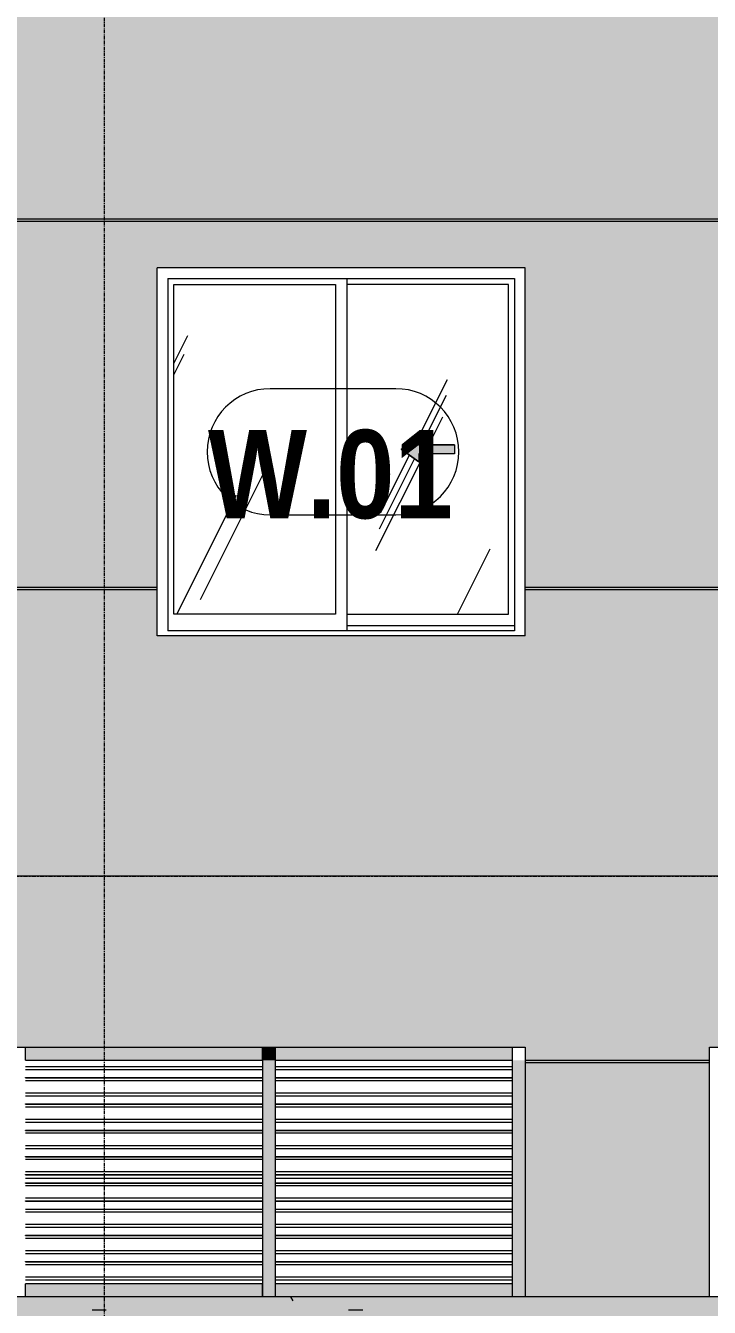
# Model space of a CAD drawing. Header units: millimetres. Extents: x -134153 to 99383, y -5233 to 35400.
# Drawn here: x -112353 to -109753, y 560 to 5435 of the extents above; entities that cross this region are included whole.
import ezdxf

# ---------------------------------------------------------------- set-up
doc = ezdxf.new("R2010")
doc.units = ezdxf.units.MM
for name, pattern in [('1 NÉT CALL OUT', [6, 3, -3]), ('Centre', [31.75, 6.35, -4.7625, 15.875, -4.7625]), ('Grid Line', [22.225, 12.7, -3.175, 3.175, -3.175])]:
    doc.linetypes.add(name, pattern=pattern)
for name, color, linetype, lineweight in [('A-DETL-GENF', 92, 'Continuous', 9), ('A-DETL-GENF-1', 92, '1 NÉT CALL OUT', 9), ('A-FLOR-LEVL-2', 51, 'Centre', 9), ('A-GLAZ', 151, 'Continuous', 9), ('A-GLAZ-3', 7, '1 NÉT CALL OUT', 9), ('A-GLAZ-CWMG', 51, 'Continuous', 9), ('A-GLAZ-IDEN', 152, 'Continuous', 9), ('A-WALL', 113, 'Continuous', 9), ('A-WALL-PATT', 111, 'Continuous', 9), ('A-WALL-PATT-2', 111, 'Continuous', 5), ('S-GRID-1', 1, 'Grid Line', 9)]:
    doc.layers.add(name, color=color, linetype=linetype, lineweight=lineweight)
doc.styles.add('Arial_B_1', font='arialbd_0.ttf', dxfattribs={"width": 0.85, "height": 336})
pattern_1 = [(63.435, (-79954.8, 1311.3), (-0.002, 1625.6), [567.96, -3066.99]), (63.435, (-81580.4, 1311.3), (-0.002, 1625.6), [567.96, -3066.99]), (63.435, (-79176.65, 1625.35), (-0.002, 1625.6), [567.96, -3066.99]), (63.435, (-80802.25, 1625.35), (-0.002, 1625.6), [567.96, -3066.99]), (63.435, (-79294.4, 1514.5), (-0.002, 1625.6), [567.96, -3066.99]), (63.435, (-80920, 1514.5), (-0.002, 1625.6), [567.96, -3066.99]), (63.435, (-79414.5, 2149.4), (-0.002, 1625.6), [276.055, -3358.896]), (63.435, (-81040.1, 2149.4), (-0.002, 1625.6), [276.055, -3358.896]), (63.435, (-79493, 2051.15), (-0.002, 1625.6), [567.96, -3066.99]), (63.435, (-81118.6, 2051.15), (-0.002, 1625.6), [567.96, -3066.99]), (63.435, (-79479.15, 2121.7), (-0.002, 1625.6), [567.96, -3066.99]), (63.435, (-81104.76, 2121.7), (-0.002, 1625.6), [567.96, -3066.99]), (63.435, (-80135, 1812.2), (-0.002, 1625.6), [567.96, -3066.99]), (63.435, (-81760.6, 1812.2), (-0.002, 1625.6), [567.96, -3066.99]), (63.435, (-80121.15, 1895.35), (-0.002, 1625.6), [567.96, -3066.99]), (63.435, (-81746.75, 1895.35), (-0.002, 1625.6), [567.96, -3066.99]), (63.435, (-80117.4, 1955.3), (-0.002, 1625.6), [567.96, -3066.99]), (63.435, (-81743, 1955.3), (-0.002, 1625.6), [567.96, -3066.99])]

# ---------------------------------------------------------------- blocks, each defined once
blk = doc.blocks.new('1_FAMILY RVT - W01-WxH 1400x1400xmm-V2-TKCS_MẶT ĐỨNG HƯỚNG BẮC')
at = {"layer": 'A-DETL-GENF-1'}
blk.add_hatch(color=256, dxfattribs=at).paths.add_polyline_path([(-110857, 3776.5), (-110857, 3807), (-110721.5, 3807), (-110721.5, 3840.9), (-110857, 3840.9), (-110857, 3871.4), (-110924.7, 3823.9)])
at = {"layer": 'A-GLAZ'}
h = blk.add_hatch(dxfattribs=at)
h.set_pattern_fill('FP_1', color=256, style=0, pattern_type=2)
h.set_pattern_definition(pattern_1)
h.paths.add_polyline_path([(-111174.7, 3197), (-111174.7, 4450.9), (-111789, 4450.9), (-111789, 3197)])
h = blk.add_hatch(dxfattribs=at)
h.set_pattern_fill('FP_1', color=256, style=0, pattern_type=2)
h.set_pattern_definition(pattern_1)
h.paths.add_polyline_path([(-110516, 3197), (-110516, 4450.9), (-111130.3, 4450.9), (-111130.3, 3197), (-110734.8, 3197)])
h.paths.add_polyline_path([(-110857, 3776.5), (-110924.7, 3823.9), (-110857, 3871.4), (-110857, 3840.9), (-110721.5, 3840.9), (-110721.5, 3807), (-110857, 3807)])
at = {"layer": 'A-DETL-GENF'}
for p, q in [((-110924.7, 3823.9), (-110857, 3871.4)), ((-110924.7, 3823.9), (-110857, 3871.4)), ((-110857, 3871.4), (-110857, 3840.9)), ((-110857, 3871.4), (-110857, 3840.9)), ((-110924.7, 3823.9), (-110857, 3776.5)), ((-110857, 3776.5), (-110924.7, 3823.9)), ((-110721.5, 3840.9), (-110857, 3840.9)), ((-110857, 3840.9), (-110721.5, 3840.9)), ((-110857, 3807), (-110857, 3776.5)), ((-110721.5, 3807), (-110857, 3807)), ((-110857, 3807), (-110857, 3776.5)), ((-110721.5, 3807), (-110857, 3807)), ((-110721.5, 3840.9), (-110721.5, 3807)), ((-110721.5, 3840.9), (-110721.5, 3807))]:
    blk.add_line(p, q, dxfattribs=at)
at = {"layer": 'A-GLAZ'}
for p, q in [((-110452.5, 4514.4), (-111852.5, 4514.4)), ((-111852.5, 3114.4), (-111852.5, 4514.4)), ((-110452.5, 3114.4), (-110452.5, 4514.4)), ((-111811.6, 4473.5), (-111811.6, 3133.5)), ((-111811.6, 4473.5), (-110493.4, 4473.5)), ((-111789, 4450.9), (-111174.7, 4450.9)), ((-111789, 3197), (-111789, 4450.9)), ((-111174.7, 4450.9), (-111174.7, 3197)), ((-111130.3, 3133.5), (-111130.3, 4473.5)), ((-110516, 4450.9), (-111130.3, 4450.9)), ((-110516, 3197), (-110516, 4450.9)), ((-110493.4, 4473.5), (-110493.4, 3133.5)), ((-111174.7, 3197), (-111789, 3197)), ((-111130.3, 3197), (-110516, 3197)), ((-110493.4, 3133.5), (-111811.6, 3133.5)), ((-110493.4, 3152.5), (-111130.3, 3152.5)), ((-110493.4, 3152.5), (-111130.3, 3152.5)), ((-110452.5, 3114.4), (-111852.5, 3114.4))]:
    blk.add_line(p, q, dxfattribs=at)
blk = doc.blocks.new('Rectangular Mullion - 50 x 100mm-3089682-TKCS_MẶT ĐỨNG HƯỚNG BẮC')
at = {"layer": 'A-GLAZ-CWMG'}
blk.add_hatch(color=256, dxfattribs=at).paths.add_polyline_path([(-113908, 1500), (-113602.6, 1500), (-113602.6, 1550), (-114502.6, 1549), (-114502.6, 1500), (-114304.7, 1500)])
for p, q in [((-114502.6, 1500), (-114502.6, 1550)), ((-113602.6, 1550), (-113602.6, 1500)), ((-114502.6, 1500), (-113602.6, 1500))]:
    blk.add_line(p, q, dxfattribs=at)
blk = doc.blocks.new('Rectangular Mullion - 50 x 100mm-3089684-TKCS_MẶT ĐỨNG HƯỚNG BẮC')
at = {"layer": 'A-GLAZ-CWMG'}
blk.add_hatch(color=256, dxfattribs=at).paths.add_polyline_path([(-114502.6, 600), (-113602.6, 600), (-113602.6, 650), (-114502.6, 650)])
for p, q in [((-114502.6, 600), (-114502.6, 650)), ((-113602.6, 650), (-114502.6, 650)), ((-113602.6, 650), (-113602.6, 600))]:
    blk.add_line(p, q, dxfattribs=at)
blk = doc.blocks.new('Rectangular Mullion - MULLION LA SACH-V133-TKCS_MẶT ĐỨNG HƯỚNG BẮC')
at = {"layer": 'A-GLAZ-CWMG'}
for p, q in [((-111402.5, 733.3), (-111402.5, 734.3)), ((-111402.5, 734.3), (-110502.5, 734.3)), ((-111402.5, 733.2), (-111402.5, 733.3)), ((-111402.5, 733.3), (-110502.5, 733.3)), ((-111402.5, 733.2), (-110502.5, 733.2)), ((-111402.5, 723.5), (-110502.5, 723.5)), ((-111402.5, 676.5), (-110502.5, 676.5)), ((-111402.5, 664.8), (-111402.5, 665)), ((-111402.5, 665), (-110502.5, 665)), ((-111402.5, 664.8), (-110502.5, 664.8))]:
    blk.add_line(p, q, dxfattribs=at)
blk = doc.blocks.new('Rectangular Mullion - MULLION LA SACH-V135-TKCS_MẶT ĐỨNG HƯỚNG BẮC')
at = {"layer": 'A-GLAZ-CWMG'}
for p, q in [((-111402.5, 1476.5), (-110502.5, 1476.5)), ((-111402.5, 1464.8), (-111402.5, 1465)), ((-111402.5, 1465), (-110502.5, 1465)), ((-111402.5, 1464.8), (-110502.5, 1464.8))]:
    blk.add_line(p, q, dxfattribs=at)
blk = doc.blocks.new('Rectangular Mullion - 50 x 100mm-3089657-TKCS_MẶT ĐỨNG HƯỚNG BẮC')
at = {"layer": 'A-GLAZ-CWMG'}
blk.add_hatch(color=256, dxfattribs=at).paths.add_polyline_path([(-121177.5, 600), (-121177.5, 700), (-121227.5, 700), (-121227.5, 600)])
for p, q in [((-121227.5, 700), (-121227.5, 600)), ((-121177.5, 600), (-121177.5, 700))]:
    blk.add_line(p, q, dxfattribs=at)
blk = doc.blocks.new('Rectangular Mullion - 50 x 100mm-3089658-TKCS_MẶT ĐỨNG HƯỚNG BẮC')
at = {"layer": 'A-GLAZ-CWMG'}
blk.add_hatch(color=256, dxfattribs=at).paths.add_polyline_path([(-121177.5, 700), (-121177.5, 800), (-121227.5, 800), (-121227.5, 700)])
for p, q in [((-121227.5, 800), (-121227.5, 700)), ((-121177.5, 700), (-121177.5, 800))]:
    blk.add_line(p, q, dxfattribs=at)
blk = doc.blocks.new('Rectangular Mullion - 50 x 100mm-3089659-TKCS_MẶT ĐỨNG HƯỚNG BẮC')
at = {"layer": 'A-GLAZ-CWMG'}
blk.add_hatch(color=256, dxfattribs=at).paths.add_polyline_path([(-113552.6, 1500), (-113552.6, 1550), (-113602.6, 1549), (-113602.6, 1500)])
for p, q in [((-113602.6, 1550), (-113602.6, 1500)), ((-113552.6, 1500), (-113552.6, 1550))]:
    blk.add_line(p, q, dxfattribs=at)
blk = doc.blocks.new('Rectangular Mullion - 50 x 100mm-3089665-TKCS_MẶT ĐỨNG HƯỚNG BẮC')
at = {"layer": 'A-GLAZ-CWMG'}
blk.add_hatch(color=256, dxfattribs=at).paths.add_polyline_path([(-120152.564287, 600), (-120152.564287, 700), (-120202.564287, 700), (-120202.564287, 600)])
blk.add_line((-120202.564287, 700), (-120202.564287, 600), dxfattribs=at)
blk = doc.blocks.new('Rectangular Mullion - 50 x 100mm-3089666-TKCS_MẶT ĐỨNG HƯỚNG BẮC')
at = {"layer": 'A-GLAZ-CWMG'}
blk.add_hatch(color=256, dxfattribs=at).paths.add_polyline_path([(-120152.564287, 700), (-120152.564287, 800), (-120202.564287, 800), (-120202.564287, 700)])
blk.add_line((-120202.564287, 800), (-120202.564287, 700), dxfattribs=at)
blk = doc.blocks.new('SSA-WINDOW TAG - 10-2062020-TKCS_MẶT ĐỨNG HƯỚNG BẮC')
at = {"layer": 'A-GLAZ-IDEN'}
for p, q in [((-121345.064287, 10854.4), (-121822.564287, 10854.4)), ((-121822.564287, 10374.4), (-121345.064287, 10374.4))]:
    blk.add_line(p, q, dxfattribs=at)
for centre, start, end in [((-121822.564287, 10614.4), 90, 270), ((-121345.064287, 10614.4), 270, 90)]:
    blk.add_arc(centre, 240, start, end, dxfattribs=at)

msp = doc.modelspace()

# ---------------------------------------------------------------- hatches: boundary and pattern name
at = {"layer": 'A-WALL-PATT'}
h = msp.add_hatch(dxfattribs=at)
h.set_pattern_fill('FP_12', color=256, style=0, pattern_type=2)
h.set_pattern_definition([(0, (-81864.44, 1200), (1300.48, 325.12), [53.645, -921.715, 53.645, -6123.635]), (0, (-81864.44, 1200), (1300.48, 325.12), [-1029.005, -921.715, 53.645, -1897.075, -3251.2]), (0, (-81864.44, 1200), (1300.48, 325.12), [-3901.44, 53.645, -921.715, 53.645, -2222.195]), (0, (-81864.44, 1200), (1300.48, 325.12), [-4930.445, -596.595, 53.645, -1571.955]), (120, (-81376.76, 1362.56), (-931.8022, 963.6887), [53.645, -921.715, -6177.28]), (120, (-81376.76, 1362.56), (-931.8022, 963.6887), [-975.36, 53.645, -921.715, -5201.92]), (120, (-81376.76, 1362.56), (-931.8022, 963.6887), [-1950.72, 53.645, -1897.075, -3251.2]), (120, (-81376.76, 1362.56), (-931.8022, 963.6887), [-3901.44, 53.645, -921.715, -2275.84]), (120, (-81376.76, 1362.56), (-931.8022, 963.6887), [-4876.8, 53.645, -596.595, -1625.6]), (120, (-81376.76, 1362.56), (-931.8022, 963.6887), [-5527.04, 53.645, -1571.955]), (240, (-81214.2, 2012.8), (-368.6778, -1288.8087), [53.645, -921.715, -6177.28]), (240, (-81214.2, 2012.8), (-368.6778, -1288.8087), [-975.36, 53.645, -921.715, -5201.92]), (240, (-81214.2, 2012.8), (-368.6778, -1288.8087), [-1950.72, 53.645, -1897.075, -3251.2]), (240, (-81214.2, 2012.8), (-368.6778, -1288.8087), [-3901.44, 53.645, -921.715, -2275.84]), (240, (-81214.2, 2012.8), (-368.6778, -1288.8087), [-4876.8, 53.645, -596.595, -1625.6]), (240, (-81214.2, 2012.8), (-368.6778, -1288.8087), [-5527.04, 53.645, -1571.955])])
h.paths.add_polyline_path([(-100422, 500), (-100352.6, 500), (-100352.6, 600), (-114962.6, 600), (-114962.6, 500), (-101215.3, 500)])
h = msp.add_hatch(dxfattribs=at)
h.set_pattern_fill('FP_21', color=256, style=0, pattern_type=2)
h.set_pattern_definition([(349.695, (-100163.59, 869.39), (3657.59817, -609.61005), [68.155, -6747.38]), (0, (-100096.53, 857.2), (609.6, 609.6), [67.056, -542.544]), (18.435, (-100029.48, 857.2), (1219.1992, 609.6016), [57.832, -1869.893]), (172.875, (-99974.61, 875.49), (4267.1994, -609.5991), [49.148, -4865.604]), (174.806, (-100023.38, 881.584), (6096.00395, -609.55472), [67.333, -6665.92]), (194.036, (-100090.44, 887.68), (-1828.8022, -609.5924), [75.403, -2438.042]), (9.462, (-100114.82, 869.39), (3048.00504, 609.5835), [37.08, -3670.97]), (353.66, (-100078.244, 875.49), (-4876.8008, 609.58348), [55.202, -5464.96]), (185.711, (-100023.38, 869.39), (-5486.39511, -609.63944), [61.264, -6065.139]), (168.69, (-100084.34, 863.3), (2438.4, -609.6026), [31.084, -3077.28]), (354.806, (-100218.45, 863.296), (-6096.00395, 609.55472), [67.333, -6665.92]), (348.69, (-100151.4, 857.2), (-2438.4, 609.6026), [62.167, -3046.194]), (0, (-100090.44, 845), (609.6, 609.6), [73.152, -536.448]), (20.556, (-100017.284, 845.01), (3048.0001, 1219.19697), [52.084, -5156.34]), (3.814, (-99968.516, 863.296), (8534.40115, 609.58889), [91.643, -9072.654]), (354.806, (-99877.076, 869.39), (-6096.00395, 609.55472), [67.333, -6665.92]), (0, (-99810, 863.3), (609.6, 609.6), [67.056, -542.544]), (5.194, (-100352.564, 863.296), (6096.00395, 609.55472), [67.333, -6665.92]), (354.806, (-100285.51, 869.39), (-6096.00395, 609.55472), [67.333, -6665.92]), (0, (-100352.56, 875.5), (609.6, 609.6), [36.576, -573.024]), (5.194, (-100315.99, 875.49), (6096.00395, 609.55472), [67.333, -6665.92]), (0, (-100248.93, 881.6), (609.6, 609.6), [60.96, -548.64]), (10.305, (-100187.97, 881.584), (-3657.59817, -609.61005), [68.155, -6747.38]), (5.194, (-100120.916, 893.776), (6096.00395, 609.55472), [67.333, -6665.92]), (354.806, (-100053.86, 899.87), (-6096.00395, 609.55472), [67.333, -6665.92]), (354.806, (-99986.804, 893.776), (-6096.00395, 609.55472), [67.333, -6665.92]), (351.87, (-99919.75, 887.68), (-3657.60043, 609.5929), [86.21, -4224.312]), (0, (-99834.4, 875.5), (609.6, 609.6), [91.44, -518.16]), (347.471, (-99858.79, 509.73), (3047.99888, -609.61085), [56.202, -5564.033]), (354.289, (-99803.924, 497.536), (-5486.39511, 609.63944), [61.264, -6065.139]), (8.13, (-99858.79, 509.73), (3657.60043, 609.5929), [43.105, -4267.418]), (9.462, (-99816.12, 515.82), (3048.00504, 609.5835), [74.161, -3633.892]), (0, (-100352.56, 528), (609.6, 609.6), [73.152, -536.448]), (350.538, (-100279.41, 528.02), (-3048.00504, 609.5835), [37.08, -3670.97]), (201.801, (-100242.84, 521.92), (1828.8045, 609.5868), [32.828, -3249.968]), (192.995, (-100273.316, 509.73), (5486.39314, 1219.23746), [81.331, -8051.747]), (352.875, (-99791.73, 509.73), (-4267.1994, 609.5991), [49.148, -4865.604]), (7.125, (-99791.73, 509.73), (4267.1994, 609.5991), [49.148, -4865.604]), (0, (-100352.56, 515.8), (609.6, 609.6), [48.768, -560.832]), (194.036, (-100303.8, 515.82), (-1828.8022, -609.5924), [50.27, -2463.177]), (356.633, (-100218.452, 534.112), (-9753.59439, 609.691875), [103.811, -10277.302]), (357.709, (-100114.82, 528.016), (-14630.39665, 609.69909), [152.522, -15099.665]), (3.18, (-99962.42, 521.92), (10363.19831, 609.63121), [109.897, -10879.823]), (9.462, (-99852.69, 528.02), (3048.00504, 609.5835), [111.242, -3596.81]), (10.305, (-100352.564, 473.15), (-3657.59817, -609.61005), [68.155, -6747.38]), (15.945, (-100285.51, 485.34), (-2438.4042, -609.58315), [88.759, -4349.196]), (0, (-100200.16, 509.7), (609.6, 609.6), [79.248, -530.352]), (351.87, (-100120.92, 509.73), (-3657.60043, 609.5929), [86.21, -4224.312]), (3.576, (-100035.572, 497.536), (9144.00297, 609.5468), [97.726, -9674.906]), (351.254, (-99938.036, 503.63), (4267.20096, -609.58783), [80.18, -7937.856]), (345.964, (-99858.79, 491.44), (-1828.8022, 609.5924), [75.403, -2438.042]), (0, (-99785.64, 473.15), (609.6, 609.6), [42.672, -566.928]), (174.806, (-100218.45, 534.11), (6096.00395, -609.55472), [134.665, -6598.587]), (355.236, (-100352.564, 570.69), (-6705.59647, 609.64143), [146.811, -7193.745]), (0, (-100206.26, 558.5), (609.6, 609.6), [140.208, -469.392]), (4.086, (-100066.05, 558.496), (7924.79503, 609.65274), [171.123, -8385.02]), (0, (-99895.36, 570.7), (609.6, 609.6), [152.4, -457.2]), (7.125, (-100352.564, 442.67), (4267.1994, 609.5991), [147.443, -4767.311]), (6.34, (-100206.26, 460.96), (4876.8008, 609.58348), [110.403, -5409.758]), (357.51, (-100096.532, 473.152), (-13411.196973, 609.70439), [140.34, -13893.706]), (353.48, (-99956.324, 467.056), (-15849.59217, 1828.855172), [214.749, -21260.135]), (3.013, (-100352.564, 838.912), (10972.79715, 609.6408), [115.984, -11482.446]), (351.87, (-100236.74, 845.01), (-3657.60043, 609.5929), [129.316, -4181.208]), (357.614, (-100108.724, 826.72), (-14020.799432, 609.613717), [146.431, -14496.664]), (10.62, (-99962.42, 820.624), (-6705.59246, -1219.23973), [99.236, -9824.334]), (0, (-99864.9, 838.9), (609.6, 609.6), [121.92, -487.68]), (356.82, (-100352.564, 912.064), (-10363.19831, 609.63121), [109.897, -10879.823]), (6.009, (-100242.836, 905.968), (-6095.99899, -609.599175), [116.464, -11529.929]), (6.71, (-100127.012, 918.16), (-5486.397345, -609.61573), [104.346, -10330.325]), (354.289, (-100023.38, 930.35), (-5486.39511, 609.63944), [122.528, -6003.877]), (347.905, (-99901.46, 918.16), (-5486.39487, 1219.22295), [87.281, -8640.862]), (9.462, (-99816.12, 899.87), (3048.00504, 609.5835), [74.161, -3633.892]), (3.814, (-100352.564, 796.24), (8534.40115, 609.58889), [91.643, -9072.654]), (347.196, (-100261.124, 802.336), (-7924.80896, 1828.76326), [137.532, -13615.67]), (0, (-100127, 771.86), (609.6, 609.6), [152.4, -457.2]), (5.44, (-99974.612, 771.856), (-6705.60249, -609.56085), [128.595, -12730.932]), (6.71, (-99846.596, 784.048), (-5486.397345, -609.61573), [104.346, -10330.325]), (0, (-100352.56, 954.74), (609.6, 609.6), [103.632, -505.968]), (8.13, (-100248.93, 954.74), (3657.60043, 609.5929), [172.421, -4138.102]), (357.614, (-100078.244, 979.12), (-14020.799432, 609.613717), [146.431, -14496.664]), (354.472, (-99931.94, 973.024), (12801.591011, -1219.302898), [189.859, -18796.025]), (6.843, (-100352.564, 400), (-10363.195037, -1219.241277), [153.494, -15195.842]), (0, (-100200.16, 418.3), (609.6, 609.6), [170.688, -438.912]), (356.348, (-100029.476, 418.288), (-18897.604963, 1219.126665), [287.095, -28422.422]), (0, (-100352.56, 613.36), (609.6, 609.6), [146.304, -463.296]), (4.764, (-100206.26, 613.36), (6705.59647, 609.64143), [146.811, -7193.745]), (358.152, (-100059.956, 625.552), (-18287.996238, 609.724117), [189.074, -18718.355]), (357.274, (-99870.98, 619.456), (-12192.004244, 609.534153), [128.161, -12687.945]), (354.806, (-100352.564, 710.896), (-6096.00395, 609.55472), [134.665, -6598.587]), (0, (-100218.45, 698.7), (609.6, 609.6), [195.072, -414.528]), (1.909, (-100023.38, 698.704), (17678.40105, 609.553228), [182.982, -18115.176]), (3.576, (-99840.5, 704.8), (9144.00297, 609.5468), [97.726, -9674.906])])
h.paths.add_polyline_path([(-100422, 500), (-100352.6, 500), (-100352.6, 600), (-114962.6, 600), (-114962.6, 500), (-101215.3, 500)])
at = {"layer": 'A-WALL-PATT-2'}
h = msp.add_hatch(color=256, dxfattribs=at)
h.paths.add_polyline_path([(-114542.6, 2200), (-105942.6, 2200), (-105942.6, 3290), (-110452.5, 3290), (-110452.5, 3114.4), (-111852.5, 3114.4), (-111852.5, 3290), (-114542.6, 3290), (-114542.6, 3204.9)])
h.paths.add_polyline_path([(-111852.5, 3300), (-111852.5, 4514.4), (-110452.5, 4514.4), (-110452.5, 3300), (-105942.6, 3300), (-105942.6, 4690), (-114542.6, 4690), (-114542.6, 3300), (-112321.4, 3300)])
h.paths.add_polyline_path([(-105975.1, 4700), (-105942.6, 4700), (-105942.6, 5550), (-105952.6, 5550), (-105952.6, 5600), (-114542.6, 5600), (-114542.6, 4700), (-109148.3, 4700)])
for points in [[(-110734.8, 4690), (-105946.6, 4690), (-105946.6, 4700), (-114546.6, 4700), (-114546.6, 4690), (-111852.5, 4690)], [(-112321.4, 3290), (-111852.5, 3290), (-111852.5, 3300), (-114546.6, 3298.2), (-114546.6, 3290), (-114542.6, 3290)], [(-110452.5, 3290), (-105946.6, 3290), (-105946.6, 3300), (-110452.5, 3300)], [(-110452.5, 1490), (-109752.6, 1490), (-109752.6, 1500), (-110452.5, 1500)]]:
    msp.add_hatch(color=256, dxfattribs=at).paths.add_polyline_path(points)
h = msp.add_hatch(color=256, dxfattribs=at)
h.paths.add_polyline_path([(-112602.6, 600), (-112402.6, 600), (-112402.6, 1490), (-112602.6, 1490), (-112602.6, 721)])
h.paths.add_polyline_path([(-110452.5, 600), (-109752.6, 600), (-109752.6, 1490), (-110452.5, 1490), (-110452.5, 997)])
h.paths.add_polyline_path([(-106352.6, 600), (-105952.6, 600), (-105952.6, 1490), (-106352.6, 1490), (-106352.6, 997)])
h.paths.add_polyline_path([(-109752.6, 1500), (-109752.6, 1550), (-106352.6, 1549), (-106352.6, 1500), (-105952.6, 1500), (-105952.6, 2200), (-114542.6, 2200), (-114542.6, 1550), (-112602.6, 1549), (-112602.6, 1500), (-112402.6, 1500), (-112402.6, 1550), (-110452.5, 1549), (-110452.5, 1500), (-109941.6, 1500)])

# ---------------------------------------------------------------- linework, layer by layer
at = {"layer": 'A-FLOR-LEVL-2'}
msp.add_line((-134152.6, 2200), (-25724.3, 2200), dxfattribs=at)
at = {"layer": 'A-WALL'}
for p, q in [((-127262.6, 4700), (-105062.5, 4700)), ((-105062.5, 4690), (-127262.6, 4690)), ((-120852.6, 3300), (-111852.5, 3300)), ((-111852.5, 3290), (-120852.6, 3290)), ((-110452.5, 3300), (-99767.6, 3300)), ((-99767.6, 3290), (-110452.5, 3290)), ((-101742.6, 2200), (-114962.6, 2200)), ((-112402.6, 1550), (-110452.5, 1550)), ((-110452.5, 1550), (-110452.5, 600)), ((-109752.6, 600), (-109752.6, 1550)), ((-109752.6, 1550), (-106352.6, 1550)), ((-110452.5, 1500), (-109752.6, 1500)), ((-109752.6, 1490), (-110452.5, 1490)), ((-111452.5, 1050), (-112352.6, 1050)), ((-110502.5, 1050), (-111402.5, 1050)), ((-98168.8, 600), (-114962.6, 600))]:
    msp.add_line(p, q, dxfattribs=at)
at = {"layer": 'S-GRID-1'}
msp.add_line((-112052.6, 207.3), (-112052.6, 30285.9), dxfattribs=at)

# ---------------------------------------------------------------- block references
at = {"layer": 'A-GLAZ-3'}
msp.add_blockref('1_FAMILY RVT - W01-WxH 1400x1400xmm-V2-TKCS_MẶT ĐỨNG HƯỚNG BẮC', (0, 0), dxfattribs=at)
at = {"layer": 'A-GLAZ-CWMG'}
for name, p in [('Rectangular Mullion - 50 x 100mm-3089682-TKCS_MẶT ĐỨNG HƯỚNG BẮC', (2150, 0)), ('Rectangular Mullion - 50 x 100mm-3089659-TKCS_MẶT ĐỨNG HƯỚNG BẮC', (2150, 0)), ('Rectangular Mullion - 50 x 100mm-3089682-TKCS_MẶT ĐỨNG HƯỚNG BẮC', (3100.1, 0)), ('Rectangular Mullion - MULLION LA SACH-V135-TKCS_MẶT ĐỨNG HƯỚNG BẮC', (-950, 0)), ('Rectangular Mullion - 50 x 100mm-3089658-TKCS_MẶT ĐỨNG HƯỚNG BẮC', (9775, 700)), ('Rectangular Mullion - MULLION LA SACH-V135-TKCS_MẶT ĐỨNG HƯỚNG BẮC', (0, 0)), ('Rectangular Mullion - 50 x 100mm-3089666-TKCS_MẶT ĐỨNG HƯỚNG BẮC', (9700.1, 700)), ('Rectangular Mullion - MULLION LA SACH-V133-TKCS_MẶT ĐỨNG HƯỚNG BẮC', (-950, 700)), ('Rectangular Mullion - MULLION LA SACH-V133-TKCS_MẶT ĐỨNG HƯỚNG BẮC', (0, 700)), ('Rectangular Mullion - 50 x 100mm-3089658-TKCS_MẶT ĐỨNG HƯỚNG BẮC', (9775, 600)), ('Rectangular Mullion - 50 x 100mm-3089666-TKCS_MẶT ĐỨNG HƯỚNG BẮC', (9700.1, 600)), ('Rectangular Mullion - MULLION LA SACH-V133-TKCS_MẶT ĐỨNG HƯỚNG BẮC', (-950, 600)), ('Rectangular Mullion - MULLION LA SACH-V133-TKCS_MẶT ĐỨNG HƯỚNG BẮC', (0, 600)), ('Rectangular Mullion - 50 x 100mm-3089658-TKCS_MẶT ĐỨNG HƯỚNG BẮC', (9775, 500)), ('Rectangular Mullion - 50 x 100mm-3089666-TKCS_MẶT ĐỨNG HƯỚNG BẮC', (9700.1, 500)), ('Rectangular Mullion - MULLION LA SACH-V133-TKCS_MẶT ĐỨNG HƯỚNG BẮC', (-950, 500)), ('Rectangular Mullion - MULLION LA SACH-V133-TKCS_MẶT ĐỨNG HƯỚNG BẮC', (0, 500)), ('Rectangular Mullion - 50 x 100mm-3089658-TKCS_MẶT ĐỨNG HƯỚNG BẮC', (9775, 400)), ('Rectangular Mullion - 50 x 100mm-3089666-TKCS_MẶT ĐỨNG HƯỚNG BẮC', (9700.1, 400)), ('Rectangular Mullion - MULLION LA SACH-V133-TKCS_MẶT ĐỨNG HƯỚNG BẮC', (-950, 400)), ('Rectangular Mullion - MULLION LA SACH-V133-TKCS_MẶT ĐỨNG HƯỚNG BẮC', (0, 400)), ('Rectangular Mullion - 50 x 100mm-3089658-TKCS_MẶT ĐỨNG HƯỚNG BẮC', (9775, 300)), ('Rectangular Mullion - 50 x 100mm-3089666-TKCS_MẶT ĐỨNG HƯỚNG BẮC', (9700.1, 300)), ('Rectangular Mullion - MULLION LA SACH-V133-TKCS_MẶT ĐỨNG HƯỚNG BẮC', (-950, 300)), ('Rectangular Mullion - MULLION LA SACH-V133-TKCS_MẶT ĐỨNG HƯỚNG BẮC', (0, 300)), ('Rectangular Mullion - 50 x 100mm-3089658-TKCS_MẶT ĐỨNG HƯỚNG BẮC', (9775, 200)), ('Rectangular Mullion - 50 x 100mm-3089666-TKCS_MẶT ĐỨNG HƯỚNG BẮC', (9700.1, 200)), ('Rectangular Mullion - MULLION LA SACH-V133-TKCS_MẶT ĐỨNG HƯỚNG BẮC', (-950, 200)), ('Rectangular Mullion - MULLION LA SACH-V133-TKCS_MẶT ĐỨNG HƯỚNG BẮC', (0, 200)), ('Rectangular Mullion - 50 x 100mm-3089658-TKCS_MẶT ĐỨNG HƯỚNG BẮC', (9775, 100)), ('Rectangular Mullion - 50 x 100mm-3089666-TKCS_MẶT ĐỨNG HƯỚNG BẮC', (9700.1, 100)), ('Rectangular Mullion - MULLION LA SACH-V133-TKCS_MẶT ĐỨNG HƯỚNG BẮC', (-950, 100)), ('Rectangular Mullion - MULLION LA SACH-V133-TKCS_MẶT ĐỨNG HƯỚNG BẮC', (0, 100)), ('Rectangular Mullion - 50 x 100mm-3089658-TKCS_MẶT ĐỨNG HƯỚNG BẮC', (9775, 0)), ('Rectangular Mullion - 50 x 100mm-3089666-TKCS_MẶT ĐỨNG HƯỚNG BẮC', (9700.1, 0)), ('Rectangular Mullion - MULLION LA SACH-V133-TKCS_MẶT ĐỨNG HƯỚNG BẮC', (-950, 0)), ('Rectangular Mullion - MULLION LA SACH-V133-TKCS_MẶT ĐỨNG HƯỚNG BẮC', (0, 0)), ('Rectangular Mullion - 50 x 100mm-3089657-TKCS_MẶT ĐỨNG HƯỚNG BẮC', (9775, 0)), ('Rectangular Mullion - 50 x 100mm-3089665-TKCS_MẶT ĐỨNG HƯỚNG BẮC', (9700.1, 0)), ('Rectangular Mullion - 50 x 100mm-3089684-TKCS_MẶT ĐỨNG HƯỚNG BẮC', (2150, 0)), ('Rectangular Mullion - 50 x 100mm-3089684-TKCS_MẶT ĐỨNG HƯỚNG BẮC', (3100, 0))]:
    msp.add_blockref(name, p, dxfattribs=at)
at = {"layer": 'A-GLAZ-IDEN'}
msp.add_blockref('SSA-WINDOW TAG - 10-2062020-TKCS_MẶT ĐỨNG HƯỚNG BẮC', (10400.1, -6800), dxfattribs=at)

# ---------------------------------------------------------------- texts
at = {"layer": 'A-GLAZ-IDEN', "insert": (-111193.7, 3727.1), "char_height": 336, "width": 962.88, "attachment_point": 5, "line_spacing_factor": 0.936439, "style": 'Arial_B_1'}
msp.add_mtext('\\pt6.80064,13.60128,20.39856,27.1992,33.99984,40.80048,47.60112,54.3984,61.19904,67.99968,74.80032,81.60096,88.4016,95.19888,101.99952,108.80016,115.6008,122.40144,129.19872,135.99936,142.8,149.60064,156.40128,163.19856,169.9992,176.79984,183.60048,190.40112,197.1984,203.99904,210.79968,217.60032;W.01', dxfattribs=at)

doc.saveas('drawing.dxf')
